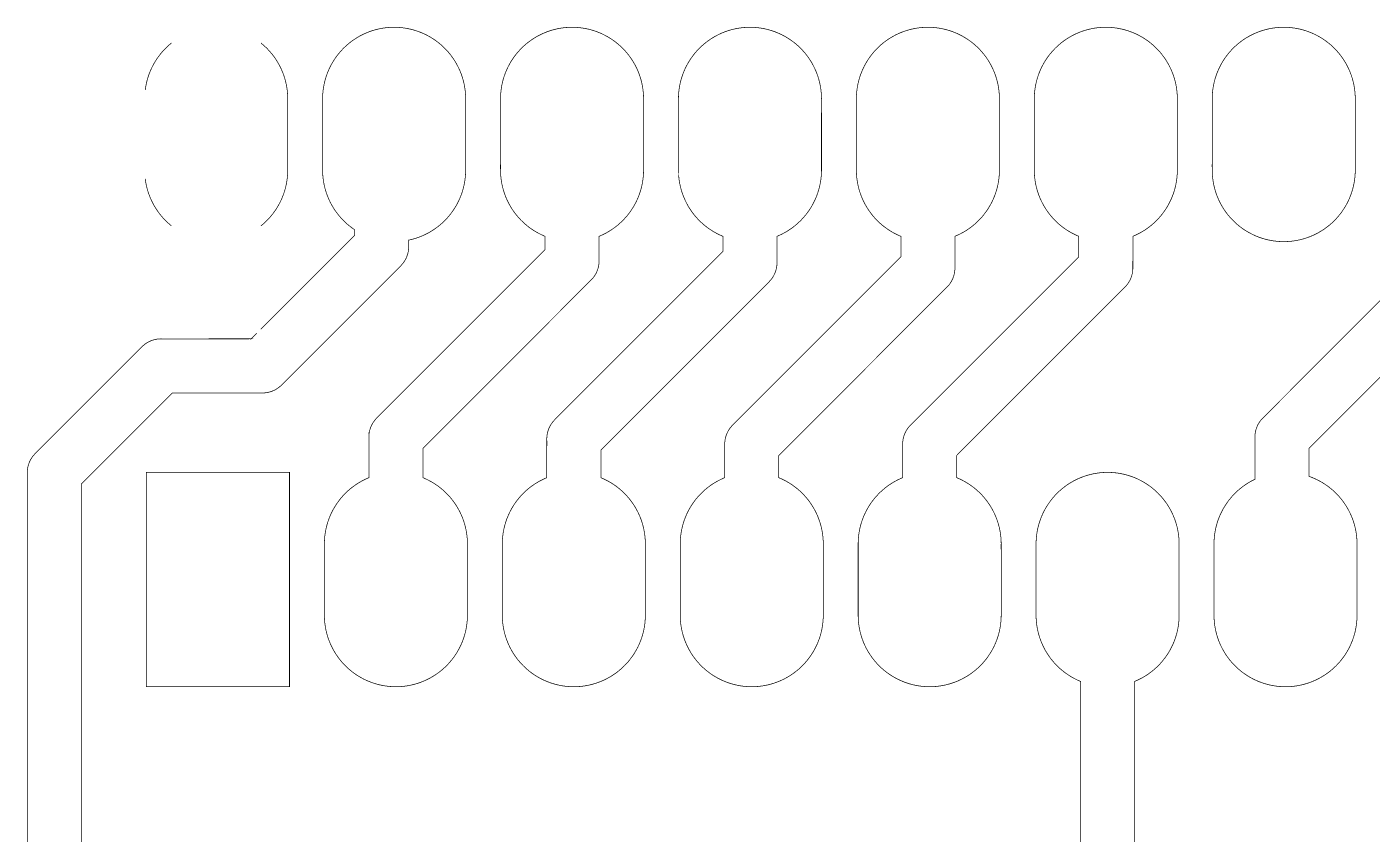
# Model space of a CAD drawing. Extents: x -0.1 to 57.3, y 51 to 102.1.
# Drawn here: x 18.76 to 37.96, y 73.56 to 85.07 of the extents above; entities that cross this region are included whole.
import ezdxf

# ---------------------------------------------------------------- set-up
doc = ezdxf.new("R2010")
doc.units = 0
doc.header["$MEASUREMENT"] = 0

msp = doc.modelspace()

# ---------------------------------------------------------------- linework, layer by layer
at = {"linetype": 'Continuous', "const_width": 0.01}
for points in [[(19.5376, 69.8068), (19.5377, 78.5548), (20.8356, 79.8526), (22.1367, 79.8528), (22.1567, 79.854), (22.1766, 79.8563), (22.1963, 79.8595), (22.2158, 79.8638), (22.2351, 79.8691), (22.2541, 79.8754), (22.2727, 79.8827), (22.291, 79.8909), (22.3088, 79.9), (22.326, 79.9101), (22.3428, 79.921), (22.3589, 79.9328), (22.3745, 79.9454), (22.3893, 79.9588), (22.4073, 79.9771), (22.4058, 79.9751), (24.1074, 81.677), (24.1207, 81.692), (24.1331, 81.7077), (24.1448, 81.7239), (24.1556, 81.7408), (24.1655, 81.7581), (24.1744, 81.776), (24.1825, 81.7943), (24.1896, 81.813), (24.1957, 81.832), (24.2008, 81.8514), (24.2049, 81.8709), (24.208, 81.8907), (24.21, 81.9106), (24.2111, 81.9306), (24.2109, 81.9562), (24.2112, 81.9537), (24.2112, 82.0331), (24.2427, 82.0401), (24.2814, 82.0503), (24.3197, 82.062), (24.3574, 82.0751), (24.3947, 82.0897), (24.4313, 82.1058), (24.4673, 82.1233), (24.5025, 82.1422), (24.537, 82.1624), (24.5707, 82.184), (24.6035, 82.2069), (24.6354, 82.231), (24.6663, 82.2564), (24.6962, 82.283), (24.725, 82.3107), (24.7527, 82.3395), (24.7793, 82.3694), (24.8047, 82.4004), (24.8288, 82.4322), (24.8517, 82.465), (24.8733, 82.4987), (24.8935, 82.5332), (24.9124, 82.5685), (24.9299, 82.6045), (24.946, 82.6411), (24.9606, 82.6783), (24.9737, 82.7161), (24.9854, 82.7544), (24.9955, 82.7931), (25.0041, 82.8321), (25.0112, 82.8715), (25.0167, 82.9111), (25.0207, 82.9509), (25.0231, 82.9908), (25.024, 83.0308), (25.0238, 84.0486), (25.024, 84.0553), (25.0229, 84.0953), (25.0203, 84.1352), (25.0162, 84.1749), (25.0104, 84.2145), (25.0032, 84.2539), (24.9943, 84.2929), (24.984, 84.3315), (24.9722, 84.3697), (24.9589, 84.4074), (24.9441, 84.4446), (24.9278, 84.4812), (24.9102, 84.517), (24.8911, 84.5522), (24.8707, 84.5866), (24.849, 84.6202), (24.826, 84.6529), (24.8017, 84.6847), (24.7761, 84.7155), (24.7494, 84.7452), (24.7216, 84.7739), (24.6926, 84.8015), (24.6626, 84.8279), (24.6316, 84.8532), (24.5996, 84.8772), (24.5667, 84.8999), (24.5329, 84.9213), (24.4983, 84.9414), (24.4629, 84.9601), (24.4269, 84.9775), (24.3902, 84.9933), (24.3529, 85.0078), (24.315, 85.0207), (24.2767, 85.0322), (24.238, 85.0422), (24.1989, 85.0506), (24.1595, 85.0575), (24.1199, 85.0629), (24.08, 85.0667), (24.0401, 85.0689), (24.0001, 85.0696), (23.9601, 85.0687), (23.9202, 85.0662), (23.8804, 85.0622), (23.8408, 85.0566), (23.8014, 85.0495), (23.7624, 85.0408), (23.7237, 85.0307), (23.6855, 85.019), (23.6477, 85.0058), (23.6105, 84.9911), (23.5739, 84.975), (23.5379, 84.9575), (23.5027, 84.9386), (23.4682, 84.9183), (23.4345, 84.8967), (23.4018, 84.8738), (23.3699, 84.8496), (23.339, 84.8242), (23.3091, 84.7976), (23.2803, 84.7699), (23.2526, 84.741), (23.2261, 84.7111), (23.2008, 84.6801), (23.1766, 84.6482), (23.1538, 84.6154), (23.1322, 84.5817), (23.112, 84.5472), (23.0932, 84.5119), (23.0757, 84.4759), (23.0597, 84.4393), (23.0451, 84.402), (23.032, 84.3642), (23.0204, 84.326), (23.0103, 84.2873), (23.0017, 84.2482), (22.9947, 84.2088), (22.9891, 84.1692), (22.9852, 84.1294), (22.9828, 84.0895), (22.982, 84.0495), (22.9822, 83.0326), (22.982, 83.0335), (22.9827, 82.9935), (22.9851, 82.9536), (22.9889, 82.9138), (22.9944, 82.8741), (23.0014, 82.8348), (23.0099, 82.7957), (23.0199, 82.757), (23.0315, 82.7187), (23.0445, 82.6809), (23.059, 82.6436), (23.075, 82.6069), (23.0924, 82.5709), (23.1111, 82.5356), (23.1313, 82.501), (23.1528, 82.4673), (23.1756, 82.4344), (23.1996, 82.4025), (23.2249, 82.3715), (23.2514, 82.3415), (23.2791, 82.3126), (23.3078, 82.2848), (23.3377, 82.2582), (23.3685, 82.2327), (23.4003, 82.2085), (23.4331, 82.1855), (23.4395, 82.1812), (23.4392, 82.1561), (23.4391, 82.1002), (22.1005, 80.7616)], [(25.522, 83.0341), (25.5225, 83.0002), (25.5246, 82.9602), (25.5282, 82.9204), (25.5334, 82.8807), (25.5401, 82.8413), (25.5483, 82.8022), (25.5581, 82.7634), (25.5694, 82.725), (25.5822, 82.6871), (25.5965, 82.6498), (25.6122, 82.613), (25.6294, 82.5768), (25.6479, 82.5414), (25.6678, 82.5067), (25.6891, 82.4729), (25.7117, 82.4398), (25.7355, 82.4077), (25.7606, 82.3766), (25.7869, 82.3464), (25.8144, 82.3174), (25.843, 82.2894), (25.8726, 82.2625), (25.9033, 82.2369), (25.9349, 82.2124), (25.9675, 82.1892), (26.001, 82.1673), (26.0353, 82.1468), (26.0704, 82.1276), (26.1062, 82.1097), (26.1427, 82.0933), (26.157, 82.0873), (26.1569, 81.897), (23.7462, 79.486), (23.7329, 79.471), (23.7205, 79.4553), (23.7088, 79.4391), (23.698, 79.4222), (23.6881, 79.4049), (23.6792, 79.387), (23.6711, 79.3687), (23.664, 79.35), (23.6579, 79.331), (23.6528, 79.3116), (23.6487, 79.2921), (23.6456, 79.2723), (23.6436, 79.2524), (23.6425, 79.2324), (23.6427, 79.2068), (23.6424, 79.2093), (23.6424, 78.6436), (23.6297, 78.6386), (23.5932, 78.6222), (23.5574, 78.6045), (23.5223, 78.5853), (23.4879, 78.5648), (23.4544, 78.543), (23.4218, 78.5199), (23.3901, 78.4955), (23.3594, 78.4699), (23.3297, 78.4431), (23.301, 78.4151), (23.2735, 78.3861), (23.2472, 78.356), (23.222, 78.3249), (23.1981, 78.2928), (23.1755, 78.2598), (23.1542, 78.226), (23.1342, 78.1914), (23.1156, 78.156), (23.0984, 78.1199), (23.0826, 78.0831), (23.0682, 78.0458), (23.0554, 78.0079), (23.044, 77.9695), (23.0342, 77.9308), (23.0258, 77.8917), (23.019, 77.8522), (23.0138, 77.8126), (23.0101, 77.7728), (23.008, 77.7328), (23.0074, 77.6986), (23.0076, 76.6826), (23.0074, 76.6768), (23.0084, 76.6368), (23.011, 76.5969), (23.0151, 76.5572), (23.0208, 76.5176), (23.0281, 76.4782), (23.0368, 76.4392), (23.0471, 76.4005), (23.0589, 76.3623), (23.0722, 76.3246), (23.087, 76.2874), (23.1032, 76.2509), (23.1208, 76.215), (23.1398, 76.1798), (23.1602, 76.1453), (23.1819, 76.1118), (23.2049, 76.079), (23.2292, 76.0472), (23.2547, 76.0164), (23.2814, 75.9866), (23.3092, 75.9579), (23.3381, 75.9303), (23.3681, 75.9038), (23.3991, 75.8786), (23.4311, 75.8545), (23.464, 75.8318), (23.4978, 75.8103), (23.5323, 75.7902), (23.5677, 75.7715), (23.6037, 75.7541), (23.6404, 75.7382), (23.6777, 75.7237), (23.7155, 75.7107), (23.7538, 75.6992), (23.7925, 75.6892), (23.8316, 75.6807), (23.871, 75.6738), (23.9106, 75.6684), (23.9505, 75.6646), (23.9904, 75.6623), (24.0304, 75.6616), (24.0704, 75.6625), (24.1103, 75.6649), (24.1501, 75.6689), (24.1897, 75.6744), (24.2291, 75.6815), (24.2681, 75.6901), (24.3068, 75.7003), (24.3451, 75.712), (24.3828, 75.7251), (24.4201, 75.7397), (24.4567, 75.7558), (24.4927, 75.7733), (24.5279, 75.7922), (24.5624, 75.8124), (24.5961, 75.834), (24.6289, 75.8569), (24.6608, 75.881), (24.6917, 75.9064), (24.7216, 75.933), (24.7504, 75.9607), (24.7781, 75.9895), (24.8047, 76.0194), (24.8301, 76.0504), (24.8542, 76.0822), (24.8771, 76.115), (24.8987, 76.1487), (24.9189, 76.1832), (24.9378, 76.2185), (24.9553, 76.2545), (24.9714, 76.2911), (24.986, 76.3283), (24.9991, 76.3661), (25.0108, 76.4044), (25.0209, 76.4431), (25.0295, 76.4821), (25.0366, 76.5215), (25.0421, 76.5611), (25.0461, 76.6009), (25.0485, 76.6408), (25.0494, 76.6808), (25.0492, 77.6986), (25.0494, 77.7053), (25.0483, 77.7453), (25.0457, 77.7852), (25.0416, 77.8249), (25.0358, 77.8645), (25.0286, 77.9039), (25.0197, 77.9429), (25.0094, 77.9815), (24.9976, 78.0197), (24.9843, 78.0574), (24.9695, 78.0946), (24.9532, 78.1312), (24.9356, 78.167), (24.9165, 78.2022), (24.8961, 78.2366), (24.8744, 78.2702), (24.8514, 78.3029), (24.8271, 78.3347), (24.8015, 78.3655), (24.7748, 78.3952), (24.747, 78.4239), (24.718, 78.4515), (24.688, 78.4779), (24.657, 78.5032), (24.625, 78.5272), (24.5921, 78.5499), (24.5583, 78.5713), (24.5237, 78.5914), (24.4883, 78.6101), (24.4523, 78.6275), (24.4156, 78.6433), (24.4144, 78.6439), (24.4145, 79.0628), (26.8252, 81.4738), (26.8385, 81.4888), (26.8509, 81.5045), (26.8626, 81.5207), (26.8734, 81.5376), (26.8833, 81.5549), (26.8922, 81.5728), (26.9003, 81.5911), (26.9074, 81.6098), (26.9135, 81.6288), (26.9186, 81.6482), (26.9227, 81.6677), (26.9258, 81.6875), (26.9278, 81.7074), (26.9289, 81.7274), (26.9287, 81.753), (26.929, 81.7505), (26.929, 82.0874), (26.9592, 82.1003), (26.9954, 82.1173), (27.0309, 82.1357), (27.0656, 82.1555), (27.0996, 82.1766), (27.1327, 82.1991), (27.1649, 82.2228), (27.1961, 82.2478), (27.2263, 82.274), (27.2555, 82.3013), (27.2836, 82.3298), (27.3106, 82.3594), (27.3364, 82.3899), (27.3609, 82.4215), (27.3842, 82.454), (27.4063, 82.4874), (27.4269, 82.5216), (27.4463, 82.5566), (27.4642, 82.5924), (27.4808, 82.6288), (27.4959, 82.6659), (27.5095, 82.7035), (27.5216, 82.7416), (27.5323, 82.7801), (27.5414, 82.8191), (27.549, 82.8583), (27.5551, 82.8979), (27.5596, 82.9376), (27.5625, 82.9775), (27.5639, 83.0175), (27.564, 83.2326), (27.5638, 84.0486), (27.564, 84.0553), (27.5629, 84.0953), (27.5603, 84.1352), (27.5562, 84.1749), (27.5504, 84.2145), (27.5432, 84.2539), (27.5343, 84.2929), (27.524, 84.3315), (27.5122, 84.3697), (27.4989, 84.4074), (27.4841, 84.4446), (27.4678, 84.4812), (27.4502, 84.517), (27.4311, 84.5522), (27.4107, 84.5866), (27.389, 84.6202), (27.366, 84.6529), (27.3417, 84.6847), (27.3161, 84.7155), (27.2894, 84.7452), (27.2616, 84.7739), (27.2326, 84.8015), (27.2026, 84.8279), (27.1716, 84.8532), (27.1396, 84.8772), (27.1067, 84.8999), (27.0729, 84.9213), (27.0383, 84.9414), (27.0029, 84.9601), (26.9669, 84.9775), (26.9302, 84.9933), (26.8929, 85.0078), (26.855, 85.0207), (26.8167, 85.0322), (26.778, 85.0422), (26.7389, 85.0506), (26.6995, 85.0575), (26.6599, 85.0629), (26.62, 85.0667), (26.5801, 85.0689), (26.5401, 85.0696), (26.5001, 85.0687), (26.4602, 85.0662), (26.4204, 85.0622), (26.3808, 85.0566), (26.3414, 85.0495), (26.3024, 85.0408), (26.2637, 85.0307), (26.2255, 85.019), (26.1877, 85.0058), (26.1505, 84.9911), (26.1139, 84.975), (26.0779, 84.9575), (26.0427, 84.9386), (26.0082, 84.9183), (25.9745, 84.8967), (25.9418, 84.8738), (25.9099, 84.8496), (25.879, 84.8242), (25.8491, 84.7976), (25.8203, 84.7699), (25.7926, 84.741), (25.7661, 84.7111), (25.7408, 84.6801), (25.7166, 84.6482), (25.6938, 84.6154), (25.6722, 84.5817), (25.652, 84.5472), (25.6332, 84.5119), (25.6157, 84.4759), (25.5997, 84.4393), (25.5851, 84.402), (25.572, 84.3642), (25.5604, 84.326), (25.5503, 84.2873), (25.5417, 84.2482), (25.5347, 84.2088), (25.5291, 84.1692), (25.5252, 84.1294), (25.5228, 84.0895), (25.522, 84.0495), (25.5222, 83.0326), (25.522, 83.0341)], [(28.062, 83.0341), (28.0625, 83.0002), (28.0646, 82.9602), (28.0682, 82.9204), (28.0734, 82.8807), (28.0801, 82.8413), (28.0883, 82.8022), (28.0981, 82.7634), (28.1094, 82.725), (28.1222, 82.6871), (28.1365, 82.6498), (28.1522, 82.613), (28.1694, 82.5768), (28.1879, 82.5414), (28.2078, 82.5067), (28.2291, 82.4729), (28.2517, 82.4398), (28.2755, 82.4077), (28.3006, 82.3766), (28.3269, 82.3464), (28.3544, 82.3174), (28.383, 82.2894), (28.4126, 82.2625), (28.4433, 82.2369), (28.4749, 82.2124), (28.5075, 82.1892), (28.541, 82.1673), (28.5753, 82.1468), (28.6104, 82.1276), (28.6462, 82.1097), (28.6827, 82.0933), (28.697, 82.0873), (28.6969, 81.8716), (26.2862, 79.4606), (26.2729, 79.4456), (26.2605, 79.4299), (26.2488, 79.4137), (26.238, 79.3968), (26.2281, 79.3795), (26.2192, 79.3616), (26.2111, 79.3433), (26.204, 79.3246), (26.1979, 79.3056), (26.1928, 79.2862), (26.1887, 79.2667), (26.1856, 79.2469), (26.1836, 79.227), (26.1825, 79.207), (26.1827, 79.1814), (26.1824, 79.1839), (26.1824, 78.6437), (26.1697, 78.6386), (26.1332, 78.6222), (26.0974, 78.6045), (26.0623, 78.5853), (26.0279, 78.5648), (25.9944, 78.543), (25.9618, 78.5199), (25.9301, 78.4955), (25.8994, 78.4699), (25.8697, 78.4431), (25.841, 78.4151), (25.8135, 78.3861), (25.7872, 78.356), (25.762, 78.3249), (25.7381, 78.2928), (25.7155, 78.2598), (25.6942, 78.226), (25.6742, 78.1914), (25.6556, 78.156), (25.6384, 78.1199), (25.6226, 78.0831), (25.6082, 78.0458), (25.5954, 78.0079), (25.584, 77.9695), (25.5742, 77.9308), (25.5658, 77.8917), (25.559, 77.8522), (25.5538, 77.8126), (25.5501, 77.7728), (25.548, 77.7328), (25.5474, 77.6986), (25.5476, 76.6826), (25.5474, 76.6768), (25.5484, 76.6368), (25.551, 76.5969), (25.5551, 76.5572), (25.5608, 76.5176), (25.5681, 76.4782), (25.5768, 76.4392), (25.5871, 76.4005), (25.5989, 76.3623), (25.6122, 76.3246), (25.627, 76.2874), (25.6432, 76.2509), (25.6608, 76.215), (25.6798, 76.1798), (25.7002, 76.1453), (25.7219, 76.1118), (25.7449, 76.079), (25.7692, 76.0472), (25.7947, 76.0164), (25.8214, 75.9866), (25.8492, 75.9579), (25.8781, 75.9303), (25.9081, 75.9038), (25.9391, 75.8786), (25.9711, 75.8545), (26.004, 75.8318), (26.0378, 75.8103), (26.0723, 75.7902), (26.1077, 75.7715), (26.1437, 75.7541), (26.1804, 75.7382), (26.2177, 75.7237), (26.2555, 75.7107), (26.2938, 75.6992), (26.3325, 75.6892), (26.3716, 75.6807), (26.411, 75.6738), (26.4506, 75.6684), (26.4905, 75.6646), (26.5304, 75.6623), (26.5704, 75.6616), (26.6104, 75.6625), (26.6503, 75.6649), (26.6901, 75.6689), (26.7297, 75.6744), (26.7691, 75.6815), (26.8081, 75.6901), (26.8468, 75.7003), (26.8851, 75.712), (26.9228, 75.7251), (26.9601, 75.7397), (26.9967, 75.7558), (27.0327, 75.7733), (27.0679, 75.7922), (27.1024, 75.8124), (27.1361, 75.834), (27.1689, 75.8569), (27.2008, 75.881), (27.2317, 75.9064), (27.2616, 75.933), (27.2904, 75.9607), (27.3181, 75.9895), (27.3447, 76.0194), (27.3701, 76.0504), (27.3942, 76.0822), (27.4171, 76.115), (27.4387, 76.1487), (27.4589, 76.1832), (27.4778, 76.2185), (27.4953, 76.2545), (27.5114, 76.2911), (27.526, 76.3283), (27.5391, 76.3661), (27.5508, 76.4044), (27.5609, 76.4431), (27.5695, 76.4821), (27.5766, 76.5215), (27.5821, 76.5611), (27.5861, 76.6009), (27.5885, 76.6408), (27.5894, 76.6808), (27.5892, 77.6986), (27.5894, 77.7053), (27.5883, 77.7453), (27.5857, 77.7852), (27.5816, 77.8249), (27.5758, 77.8645), (27.5686, 77.9039), (27.5597, 77.9429), (27.5494, 77.9815), (27.5376, 78.0197), (27.5243, 78.0574), (27.5095, 78.0946), (27.4932, 78.1312), (27.4756, 78.167), (27.4565, 78.2022), (27.4361, 78.2366), (27.4144, 78.2702), (27.3914, 78.3029), (27.3671, 78.3347), (27.3415, 78.3655), (27.3148, 78.3952), (27.287, 78.4239), (27.258, 78.4515), (27.228, 78.4779), (27.197, 78.5032), (27.165, 78.5272), (27.1321, 78.5499), (27.0983, 78.5713), (27.0637, 78.5914), (27.0283, 78.6101), (26.9923, 78.6275), (26.9556, 78.6433), (26.9544, 78.6439), (26.9545, 79.0374), (29.3652, 81.4484), (29.3785, 81.4634), (29.3909, 81.4791), (29.4026, 81.4953), (29.4134, 81.5122), (29.4233, 81.5295), (29.4322, 81.5474), (29.4403, 81.5657), (29.4474, 81.5844), (29.4535, 81.6034), (29.4586, 81.6228), (29.4627, 81.6423), (29.4658, 81.6621), (29.4678, 81.682), (29.4689, 81.702), (29.4687, 81.7276), (29.469, 81.7251), (29.469, 82.0874), (29.4992, 82.1003), (29.5354, 82.1173), (29.5709, 82.1357), (29.6056, 82.1555), (29.6396, 82.1766), (29.6727, 82.1991), (29.7049, 82.2228), (29.7361, 82.2478), (29.7663, 82.274), (29.7955, 82.3013), (29.8236, 82.3298), (29.8506, 82.3594), (29.8764, 82.3899), (29.9009, 82.4215), (29.9242, 82.454), (29.9463, 82.4874), (29.9669, 82.5216), (29.9863, 82.5566), (30.0042, 82.5924), (30.0208, 82.6288), (30.0359, 82.6659), (30.0495, 82.7035), (30.0616, 82.7416), (30.0723, 82.7801), (30.0814, 82.8191), (30.089, 82.8583), (30.0951, 82.8979), (30.0996, 82.9376), (30.1025, 82.9775), (30.1039, 83.0175), (30.104, 83.2326), (30.1038, 84.0486), (30.104, 84.0553), (30.1029, 84.0953), (30.1003, 84.1352), (30.0962, 84.1749), (30.0904, 84.2145), (30.0832, 84.2539), (30.0743, 84.2929), (30.064, 84.3315), (30.0522, 84.3697), (30.0389, 84.4074), (30.0241, 84.4446), (30.0078, 84.4812), (29.9902, 84.517), (29.9711, 84.5522), (29.9507, 84.5866), (29.929, 84.6202), (29.906, 84.6529), (29.8817, 84.6847), (29.8561, 84.7155), (29.8294, 84.7452), (29.8016, 84.7739), (29.7726, 84.8015), (29.7426, 84.8279), (29.7116, 84.8532), (29.6796, 84.8772), (29.6467, 84.8999), (29.6129, 84.9213), (29.5783, 84.9414), (29.5429, 84.9601), (29.5069, 84.9775), (29.4702, 84.9933), (29.4329, 85.0078), (29.395, 85.0207), (29.3567, 85.0322), (29.318, 85.0422), (29.2789, 85.0506), (29.2395, 85.0575), (29.1999, 85.0629), (29.16, 85.0667), (29.1201, 85.0689), (29.0801, 85.0696), (29.0401, 85.0687), (29.0002, 85.0662), (28.9604, 85.0622), (28.9208, 85.0566), (28.8814, 85.0495), (28.8424, 85.0408), (28.8037, 85.0307), (28.7655, 85.019), (28.7277, 85.0058), (28.6905, 84.9911), (28.6539, 84.975), (28.6179, 84.9575), (28.5827, 84.9386), (28.5482, 84.9183), (28.5145, 84.8967), (28.4818, 84.8738), (28.4499, 84.8496), (28.419, 84.8242), (28.3891, 84.7976), (28.3603, 84.7699), (28.3326, 84.741), (28.3061, 84.7111), (28.2808, 84.6801), (28.2566, 84.6482), (28.2338, 84.6154), (28.2122, 84.5817), (28.192, 84.5472), (28.1732, 84.5119), (28.1557, 84.4759), (28.1397, 84.4393), (28.1251, 84.402), (28.112, 84.3642), (28.1004, 84.326), (28.0903, 84.2873), (28.0817, 84.2482), (28.0747, 84.2088), (28.0691, 84.1692), (28.0652, 84.1294), (28.0628, 84.0895), (28.062, 84.0495), (28.0622, 83.0326), (28.062, 83.0341)], [(30.602, 83.0341), (30.6025, 83.0002), (30.6046, 82.9602), (30.6082, 82.9204), (30.6134, 82.8807), (30.6201, 82.8413), (30.6283, 82.8022), (30.6381, 82.7634), (30.6494, 82.725), (30.6622, 82.6871), (30.6765, 82.6498), (30.6922, 82.613), (30.7094, 82.5768), (30.7279, 82.5414), (30.7478, 82.5067), (30.7691, 82.4729), (30.7917, 82.4398), (30.8155, 82.4077), (30.8406, 82.3766), (30.8669, 82.3464), (30.8944, 82.3174), (30.923, 82.2894), (30.9526, 82.2625), (30.9833, 82.2369), (31.0149, 82.2124), (31.0475, 82.1892), (31.081, 82.1673), (31.1153, 82.1468), (31.1504, 82.1276), (31.1862, 82.1097), (31.2227, 82.0933), (31.237, 82.0873), (31.2369, 81.7954), (28.8262, 79.3844), (28.8129, 79.3694), (28.8005, 79.3537), (28.7888, 79.3375), (28.778, 79.3206), (28.7681, 79.3033), (28.7592, 79.2854), (28.7511, 79.2671), (28.744, 79.2484), (28.7379, 79.2294), (28.7328, 79.21), (28.7287, 79.1905), (28.7256, 79.1707), (28.7236, 79.1508), (28.7225, 79.1308), (28.7227, 79.1052), (28.7224, 79.1077), (28.7224, 78.6437), (28.7036, 78.6359), (28.6672, 78.6194), (28.6315, 78.6014), (28.5965, 78.582), (28.5623, 78.5613), (28.5289, 78.5392), (28.4964, 78.5159), (28.4649, 78.4913), (28.4343, 78.4655), (28.4048, 78.4385), (28.3764, 78.4104), (28.3491, 78.3811), (28.3229, 78.3509), (28.298, 78.3196), (28.2743, 78.2874), (28.2519, 78.2543), (28.2307, 78.2203), (28.211, 78.1855), (28.1926, 78.15), (28.1756, 78.1138), (28.1601, 78.0769), (28.146, 78.0395), (28.1334, 78.0015), (28.1223, 77.9631), (28.1127, 77.9243), (28.1046, 77.8851), (28.098, 77.8457), (28.0931, 77.806), (28.0896, 77.7661), (28.0878, 77.7262), (28.0874, 77.6853), (28.0876, 76.6826), (28.0874, 76.6768), (28.0884, 76.6368), (28.091, 76.5969), (28.0951, 76.5572), (28.1008, 76.5176), (28.1081, 76.4782), (28.1168, 76.4392), (28.1271, 76.4005), (28.1389, 76.3623), (28.1522, 76.3246), (28.167, 76.2874), (28.1832, 76.2509), (28.2008, 76.215), (28.2198, 76.1798), (28.2402, 76.1453), (28.2619, 76.1118), (28.2849, 76.079), (28.3092, 76.0472), (28.3347, 76.0164), (28.3614, 75.9866), (28.3892, 75.9579), (28.4181, 75.9303), (28.4481, 75.9038), (28.4791, 75.8786), (28.5111, 75.8545), (28.544, 75.8318), (28.5778, 75.8103), (28.6123, 75.7902), (28.6477, 75.7715), (28.6837, 75.7541), (28.7204, 75.7382), (28.7577, 75.7237), (28.7955, 75.7107), (28.8338, 75.6992), (28.8725, 75.6892), (28.9116, 75.6807), (28.951, 75.6738), (28.9906, 75.6684), (29.0305, 75.6646), (29.0704, 75.6623), (29.1104, 75.6616), (29.1504, 75.6625), (29.1903, 75.6649), (29.2301, 75.6689), (29.2697, 75.6744), (29.3091, 75.6815), (29.3481, 75.6901), (29.3868, 75.7003), (29.4251, 75.712), (29.4628, 75.7251), (29.5001, 75.7397), (29.5367, 75.7558), (29.5727, 75.7733), (29.6079, 75.7922), (29.6424, 75.8124), (29.6761, 75.834), (29.7089, 75.8569), (29.7408, 75.881), (29.7717, 75.9064), (29.8016, 75.933), (29.8304, 75.9607), (29.8581, 75.9895), (29.8847, 76.0194), (29.9101, 76.0504), (29.9342, 76.0822), (29.9571, 76.115), (29.9787, 76.1487), (29.9989, 76.1832), (30.0178, 76.2185), (30.0353, 76.2545), (30.0514, 76.2911), (30.066, 76.3283), (30.0791, 76.3661), (30.0908, 76.4044), (30.1009, 76.4431), (30.1095, 76.4821), (30.1166, 76.5215), (30.1221, 76.5611), (30.1261, 76.6009), (30.1285, 76.6408), (30.1294, 76.6808), (30.1292, 77.6986), (30.1294, 77.7053), (30.1283, 77.7453), (30.1257, 77.7852), (30.1216, 77.8249), (30.1158, 77.8645), (30.1086, 77.9039), (30.0997, 77.9429), (30.0894, 77.9815), (30.0776, 78.0197), (30.0643, 78.0574), (30.0495, 78.0946), (30.0332, 78.1312), (30.0156, 78.167), (29.9965, 78.2022), (29.9761, 78.2366), (29.9544, 78.2702), (29.9314, 78.3029), (29.9071, 78.3347), (29.8815, 78.3655), (29.8548, 78.3952), (29.827, 78.4239), (29.798, 78.4515), (29.768, 78.4779), (29.737, 78.5032), (29.705, 78.5272), (29.6721, 78.5499), (29.6383, 78.5713), (29.6037, 78.5914), (29.5683, 78.6101), (29.5323, 78.6275), (29.4956, 78.6433), (29.4944, 78.6439), (29.4945, 78.9612), (31.9052, 81.3722), (31.9185, 81.3872), (31.9309, 81.4029), (31.9426, 81.4191), (31.9534, 81.436), (31.9633, 81.4533), (31.9722, 81.4712), (31.9803, 81.4895), (31.9874, 81.5082), (31.9935, 81.5272), (31.9986, 81.5466), (32.0027, 81.5661), (32.0058, 81.5859), (32.0078, 81.6058), (32.0089, 81.6258), (32.0087, 81.6514), (32.009, 81.6489), (32.009, 82.0875), (32.0392, 82.1003), (32.0754, 82.1173), (32.1109, 82.1357), (32.1456, 82.1555), (32.1796, 82.1766), (32.2127, 82.1991), (32.2449, 82.2228), (32.2761, 82.2478), (32.3063, 82.274), (32.3355, 82.3013), (32.3636, 82.3298), (32.3906, 82.3594), (32.4164, 82.3899), (32.4409, 82.4215), (32.4642, 82.454), (32.4863, 82.4874), (32.5069, 82.5216), (32.5263, 82.5566), (32.5442, 82.5924), (32.5608, 82.6288), (32.5759, 82.6659), (32.5895, 82.7035), (32.6016, 82.7416), (32.6123, 82.7801), (32.6214, 82.8191), (32.629, 82.8583), (32.6351, 82.8979), (32.6396, 82.9376), (32.6425, 82.9775), (32.6439, 83.0175), (32.644, 83.2326), (32.6438, 84.0486), (32.644, 84.0553), (32.6429, 84.0953), (32.6403, 84.1352), (32.6362, 84.1749), (32.6304, 84.2145), (32.6232, 84.2539), (32.6143, 84.2929), (32.604, 84.3315), (32.5922, 84.3697), (32.5789, 84.4074), (32.5641, 84.4446), (32.5478, 84.4812), (32.5302, 84.517), (32.5111, 84.5522), (32.4907, 84.5866), (32.469, 84.6202), (32.446, 84.6529), (32.4217, 84.6847), (32.3961, 84.7155), (32.3694, 84.7452), (32.3416, 84.7739), (32.3126, 84.8015), (32.2826, 84.8279), (32.2516, 84.8532), (32.2196, 84.8772), (32.1867, 84.8999), (32.1529, 84.9213), (32.1183, 84.9414), (32.0829, 84.9601), (32.0469, 84.9775), (32.0102, 84.9933), (31.9729, 85.0078), (31.935, 85.0207), (31.8967, 85.0322), (31.858, 85.0422), (31.8189, 85.0506), (31.7795, 85.0575), (31.7399, 85.0629), (31.7, 85.0667), (31.6601, 85.0689), (31.6201, 85.0696), (31.5801, 85.0687), (31.5402, 85.0662), (31.5004, 85.0622), (31.4608, 85.0566), (31.4214, 85.0495), (31.3824, 85.0408), (31.3437, 85.0307), (31.3055, 85.019), (31.2677, 85.0058), (31.2305, 84.9911), (31.1939, 84.975), (31.1579, 84.9575), (31.1227, 84.9386), (31.0882, 84.9183), (31.0545, 84.8967), (31.0218, 84.8738), (30.9899, 84.8496), (30.959, 84.8242), (30.9291, 84.7976), (30.9003, 84.7699), (30.8726, 84.741), (30.8461, 84.7111), (30.8208, 84.6801), (30.7966, 84.6482), (30.7738, 84.6154), (30.7522, 84.5817), (30.732, 84.5472), (30.7132, 84.5119), (30.6957, 84.4759), (30.6797, 84.4393), (30.6651, 84.402), (30.652, 84.3642), (30.6404, 84.326), (30.6303, 84.2873), (30.6217, 84.2482), (30.6147, 84.2088), (30.6091, 84.1692), (30.6052, 84.1294), (30.6028, 84.0895), (30.602, 84.0495), (30.6022, 83.0326), (30.602, 83.0341)], [(33.142, 83.0341), (33.1425, 83.0002), (33.1446, 82.9602), (33.1482, 82.9204), (33.1534, 82.8807), (33.1601, 82.8413), (33.1683, 82.8022), (33.1781, 82.7634), (33.1894, 82.725), (33.2022, 82.6871), (33.2165, 82.6498), (33.2322, 82.613), (33.2494, 82.5768), (33.2679, 82.5414), (33.2878, 82.5067), (33.3091, 82.4729), (33.3317, 82.4398), (33.3555, 82.4077), (33.3806, 82.3766), (33.4069, 82.3464), (33.4344, 82.3174), (33.463, 82.2894), (33.4926, 82.2625), (33.5233, 82.2369), (33.5549, 82.2124), (33.5875, 82.1892), (33.621, 82.1673), (33.6553, 82.1468), (33.6904, 82.1276), (33.7262, 82.1097), (33.7627, 82.0933), (33.777, 82.0873), (33.7769, 81.7954), (31.3662, 79.3844), (31.3529, 79.3694), (31.3405, 79.3537), (31.3288, 79.3375), (31.318, 79.3206), (31.3081, 79.3033), (31.2992, 79.2854), (31.2911, 79.2671), (31.284, 79.2484), (31.2779, 79.2294), (31.2728, 79.21), (31.2687, 79.1905), (31.2656, 79.1707), (31.2636, 79.1508), (31.2625, 79.1308), (31.2627, 79.1052), (31.2624, 79.1077), (31.2624, 78.6437), (31.2436, 78.6359), (31.2072, 78.6194), (31.1715, 78.6014), (31.1365, 78.582), (31.1023, 78.5613), (31.0689, 78.5392), (31.0364, 78.5159), (31.0049, 78.4913), (30.9743, 78.4655), (30.9448, 78.4385), (30.9164, 78.4104), (30.8891, 78.3811), (30.8629, 78.3509), (30.838, 78.3196), (30.8143, 78.2874), (30.7919, 78.2543), (30.7707, 78.2203), (30.751, 78.1855), (30.7326, 78.15), (30.7156, 78.1138), (30.7001, 78.0769), (30.686, 78.0395), (30.6734, 78.0015), (30.6623, 77.9631), (30.6527, 77.9243), (30.6446, 77.8851), (30.638, 77.8457), (30.6331, 77.806), (30.6296, 77.7661), (30.6278, 77.7262), (30.6274, 77.6853), (30.6276, 76.6826), (30.6274, 76.6768), (30.6284, 76.6368), (30.631, 76.5969), (30.6351, 76.5572), (30.6408, 76.5176), (30.6481, 76.4782), (30.6568, 76.4392), (30.6671, 76.4005), (30.6789, 76.3623), (30.6922, 76.3246), (30.707, 76.2874), (30.7232, 76.2509), (30.7408, 76.215), (30.7598, 76.1798), (30.7802, 76.1453), (30.8019, 76.1118), (30.8249, 76.079), (30.8492, 76.0472), (30.8747, 76.0164), (30.9014, 75.9866), (30.9292, 75.9579), (30.9581, 75.9303), (30.9881, 75.9038), (31.0191, 75.8786), (31.0511, 75.8545), (31.084, 75.8318), (31.1178, 75.8103), (31.1523, 75.7902), (31.1877, 75.7715), (31.2237, 75.7541), (31.2604, 75.7382), (31.2977, 75.7237), (31.3355, 75.7107), (31.3738, 75.6992), (31.4125, 75.6892), (31.4516, 75.6807), (31.491, 75.6738), (31.5306, 75.6684), (31.5705, 75.6646), (31.6104, 75.6623), (31.6504, 75.6616), (31.6904, 75.6625), (31.7303, 75.6649), (31.7701, 75.6689), (31.8097, 75.6744), (31.8491, 75.6815), (31.8881, 75.6901), (31.9268, 75.7003), (31.9651, 75.712), (32.0028, 75.7251), (32.0401, 75.7397), (32.0767, 75.7558), (32.1127, 75.7733), (32.1479, 75.7922), (32.1824, 75.8124), (32.2161, 75.834), (32.2489, 75.8569), (32.2808, 75.881), (32.3117, 75.9064), (32.3416, 75.933), (32.3704, 75.9607), (32.3981, 75.9895), (32.4247, 76.0194), (32.4501, 76.0504), (32.4742, 76.0822), (32.4971, 76.115), (32.5187, 76.1487), (32.5389, 76.1832), (32.5578, 76.2185), (32.5753, 76.2545), (32.5914, 76.2911), (32.606, 76.3283), (32.6191, 76.3661), (32.6308, 76.4044), (32.6409, 76.4431), (32.6495, 76.4821), (32.6566, 76.5215), (32.6621, 76.5611), (32.6661, 76.6009), (32.6685, 76.6408), (32.6694, 76.6808), (32.6692, 77.6986), (32.6694, 77.7053), (32.6683, 77.7453), (32.6657, 77.7852), (32.6616, 77.8249), (32.6558, 77.8645), (32.6486, 77.9039), (32.6397, 77.9429), (32.6294, 77.9815), (32.6176, 78.0197), (32.6043, 78.0574), (32.5895, 78.0946), (32.5732, 78.1312), (32.5556, 78.167), (32.5365, 78.2022), (32.5161, 78.2366), (32.4944, 78.2702), (32.4714, 78.3029), (32.4471, 78.3347), (32.4215, 78.3655), (32.3948, 78.3952), (32.367, 78.4239), (32.338, 78.4515), (32.308, 78.4779), (32.277, 78.5032), (32.245, 78.5272), (32.2121, 78.5499), (32.1783, 78.5713), (32.1437, 78.5914), (32.1083, 78.6101), (32.0723, 78.6275), (32.0356, 78.6433), (32.0344, 78.6439), (32.0345, 78.9612), (34.4452, 81.3722), (34.4585, 81.3872), (34.4709, 81.4029), (34.4826, 81.4191), (34.4934, 81.436), (34.5033, 81.4533), (34.5122, 81.4712), (34.5203, 81.4895), (34.5274, 81.5082), (34.5335, 81.5272), (34.5386, 81.5466), (34.5427, 81.5661), (34.5458, 81.5859), (34.5478, 81.6058), (34.5489, 81.6258), (34.5487, 81.6514), (34.549, 81.6489), (34.549, 82.0875), (34.5792, 82.1003), (34.6154, 82.1173), (34.6509, 82.1357), (34.6856, 82.1555), (34.7196, 82.1766), (34.7527, 82.1991), (34.7849, 82.2228), (34.8161, 82.2478), (34.8463, 82.274), (34.8755, 82.3013), (34.9036, 82.3298), (34.9306, 82.3594), (34.9564, 82.3899), (34.9809, 82.4215), (35.0042, 82.454), (35.0263, 82.4874), (35.0469, 82.5216), (35.0663, 82.5566), (35.0842, 82.5924), (35.1008, 82.6288), (35.1159, 82.6659), (35.1295, 82.7035), (35.1416, 82.7416), (35.1523, 82.7801), (35.1614, 82.8191), (35.169, 82.8583), (35.1751, 82.8979), (35.1796, 82.9376), (35.1825, 82.9775), (35.1839, 83.0175), (35.184, 83.2326), (35.1838, 84.0486), (35.184, 84.0553), (35.1829, 84.0953), (35.1803, 84.1352), (35.1762, 84.1749), (35.1704, 84.2145), (35.1632, 84.2539), (35.1543, 84.2929), (35.144, 84.3315), (35.1322, 84.3697), (35.1189, 84.4074), (35.1041, 84.4446), (35.0878, 84.4812), (35.0702, 84.517), (35.0511, 84.5522), (35.0307, 84.5866), (35.009, 84.6202), (34.986, 84.6529), (34.9617, 84.6847), (34.9361, 84.7155), (34.9094, 84.7452), (34.8816, 84.7739), (34.8526, 84.8015), (34.8226, 84.8279), (34.7916, 84.8532), (34.7596, 84.8772), (34.7267, 84.8999), (34.6929, 84.9213), (34.6583, 84.9414), (34.6229, 84.9601), (34.5869, 84.9775), (34.5502, 84.9933), (34.5129, 85.0078), (34.475, 85.0207), (34.4367, 85.0322), (34.398, 85.0422), (34.3589, 85.0506), (34.3195, 85.0575), (34.2799, 85.0629), (34.24, 85.0667), (34.2001, 85.0689), (34.1601, 85.0696), (34.1201, 85.0687), (34.0802, 85.0662), (34.0404, 85.0622), (34.0008, 85.0566), (33.9614, 85.0495), (33.9224, 85.0408), (33.8837, 85.0307), (33.8455, 85.019), (33.8077, 85.0058), (33.7705, 84.9911), (33.7339, 84.975), (33.6979, 84.9575), (33.6627, 84.9386), (33.6282, 84.9183), (33.5945, 84.8967), (33.5618, 84.8738), (33.5299, 84.8496), (33.499, 84.8242), (33.4691, 84.7976), (33.4403, 84.7699), (33.4126, 84.741), (33.3861, 84.7111), (33.3608, 84.6801), (33.3366, 84.6482), (33.3138, 84.6154), (33.2922, 84.5817), (33.272, 84.5472), (33.2532, 84.5119), (33.2357, 84.4759), (33.2197, 84.4393), (33.2051, 84.402), (33.192, 84.3642), (33.1804, 84.326), (33.1703, 84.2873), (33.1617, 84.2482), (33.1547, 84.2088), (33.1491, 84.1692), (33.1452, 84.1294), (33.1428, 84.0895), (33.142, 84.0495), (33.1422, 83.0326), (33.142, 83.0341)], [(35.682, 83.0341), (35.6825, 83.0002), (35.6846, 82.9602), (35.6882, 82.9204), (35.6934, 82.8807), (35.7001, 82.8413), (35.7083, 82.8022), (35.7181, 82.7634), (35.7294, 82.725), (35.7422, 82.6871), (35.7565, 82.6498), (35.7722, 82.613), (35.7894, 82.5768), (35.8079, 82.5414), (35.8278, 82.5067), (35.8491, 82.4729), (35.8717, 82.4398), (35.8955, 82.4077), (35.9206, 82.3766), (35.9469, 82.3464), (35.9744, 82.3174), (36.003, 82.2894), (36.0326, 82.2625), (36.0633, 82.2369), (36.0949, 82.2124), (36.1275, 82.1892), (36.161, 82.1673), (36.1953, 82.1468), (36.2304, 82.1276), (36.2662, 82.1097), (36.3027, 82.0933), (36.3398, 82.0784), (36.3774, 82.0649), (36.4156, 82.0529), (36.4542, 82.0424), (36.4932, 82.0334), (36.5325, 82.0259), (36.572, 82.02), (36.6118, 82.0157), (36.6517, 82.0129), (36.6917, 82.0117), (36.7316, 82.012), (36.7716, 82.0139), (36.8114, 82.0174), (36.8511, 82.0224), (36.8906, 82.029), (36.9297, 82.0371), (36.9686, 82.0467), (37.007, 82.0579), (37.0449, 82.0706), (37.0823, 82.0847), (37.1192, 82.1003), (37.1554, 82.1173), (37.1909, 82.1357), (37.2256, 82.1555), (37.2596, 82.1766), (37.2927, 82.1991), (37.3249, 82.2228), (37.3561, 82.2478), (37.3863, 82.274), (37.4155, 82.3013), (37.4436, 82.3298), (37.4706, 82.3594), (37.4964, 82.3899), (37.5209, 82.4215), (37.5442, 82.454), (37.5663, 82.4874), (37.5869, 82.5216), (37.6063, 82.5566), (37.6242, 82.5924), (37.6408, 82.6288), (37.6559, 82.6659), (37.6695, 82.7035), (37.6816, 82.7416), (37.6923, 82.7801), (37.7014, 82.8191), (37.709, 82.8583), (37.7151, 82.8979), (37.7196, 82.9376), (37.7225, 82.9775), (37.7239, 83.0175), (37.724, 83.2326), (37.7238, 84.0486), (37.724, 84.0553), (37.7229, 84.0953), (37.7203, 84.1352), (37.7162, 84.1749), (37.7104, 84.2145), (37.7032, 84.2539), (37.6943, 84.2929), (37.684, 84.3315), (37.6722, 84.3697), (37.6589, 84.4074), (37.6441, 84.4446), (37.6278, 84.4812), (37.6102, 84.517), (37.5911, 84.5522), (37.5707, 84.5866), (37.549, 84.6202), (37.526, 84.6529), (37.5017, 84.6847), (37.4761, 84.7155), (37.4494, 84.7452), (37.4216, 84.7739), (37.3926, 84.8015), (37.3626, 84.8279), (37.3316, 84.8532), (37.2996, 84.8772), (37.2667, 84.8999), (37.2329, 84.9213), (37.1983, 84.9414), (37.1629, 84.9601), (37.1269, 84.9775), (37.0902, 84.9933), (37.0529, 85.0078), (37.015, 85.0207), (36.9767, 85.0322), (36.938, 85.0422), (36.8989, 85.0506), (36.8595, 85.0575), (36.8199, 85.0629), (36.78, 85.0667), (36.7401, 85.0689), (36.7001, 85.0696), (36.6601, 85.0687), (36.6202, 85.0662), (36.5804, 85.0622), (36.5408, 85.0566), (36.5014, 85.0495), (36.4624, 85.0408), (36.4237, 85.0307), (36.3855, 85.019), (36.3477, 85.0058), (36.3105, 84.9911), (36.2739, 84.975), (36.2379, 84.9575), (36.2027, 84.9386), (36.1682, 84.9183), (36.1345, 84.8967), (36.1018, 84.8738), (36.0699, 84.8496), (36.039, 84.8242), (36.0091, 84.7976), (35.9803, 84.7699), (35.9526, 84.741), (35.9261, 84.7111), (35.9008, 84.6801), (35.8766, 84.6482), (35.8538, 84.6154), (35.8322, 84.5817), (35.812, 84.5472), (35.7932, 84.5119), (35.7757, 84.4759), (35.7597, 84.4393), (35.7451, 84.402), (35.732, 84.3642), (35.7204, 84.326), (35.7103, 84.2873), (35.7017, 84.2482), (35.6947, 84.2088), (35.6891, 84.1692), (35.6852, 84.1294), (35.6828, 84.0895), (35.682, 84.0495), (35.6822, 83.0326), (35.682, 83.0341)], [(20.8247, 84.8455), (20.794, 84.8199), (20.7643, 84.7931), (20.7356, 84.7651), (20.7081, 84.7361), (20.6818, 84.706), (20.6566, 84.6749), (20.6327, 84.6428), (20.6101, 84.6098), (20.5888, 84.576), (20.5688, 84.5414), (20.5502, 84.506), (20.533, 84.4699), (20.5172, 84.4331), (20.5028, 84.3958), (20.49, 84.3579), (20.4786, 84.3195), (20.4688, 84.2808), (20.4604, 84.2417), (20.4536, 84.2022), (20.45, 84.176)], [(22.1006, 82.2352), (22.1314, 82.2608), (22.1611, 82.2875), (22.1897, 82.3154), (22.2173, 82.3445), (22.2436, 82.3745), (22.2688, 82.4056), (22.2927, 82.4376), (22.3154, 82.4706), (22.3368, 82.5044), (22.3568, 82.539), (22.3754, 82.5744), (22.3927, 82.6105), (22.4085, 82.6473), (22.4229, 82.6846), (22.4358, 82.7224), (22.4472, 82.7608), (22.457, 82.7995), (22.4654, 82.8387), (22.4722, 82.8781), (22.4775, 82.9177), (22.4812, 82.9575), (22.4834, 82.9975), (22.484, 83.0326), (22.4838, 84.0486), (22.484, 84.0553), (22.4829, 84.0953), (22.4803, 84.1352), (22.4762, 84.1749), (22.4704, 84.2145), (22.4632, 84.2539), (22.4543, 84.2929), (22.444, 84.3315), (22.4322, 84.3697), (22.4189, 84.4074), (22.4041, 84.4446), (22.3878, 84.4812), (22.3702, 84.517), (22.3511, 84.5522), (22.3307, 84.5866), (22.309, 84.6202), (22.286, 84.6529), (22.2617, 84.6847), (22.2361, 84.7155), (22.2094, 84.7452), (22.1816, 84.7739), (22.1526, 84.8015), (22.1226, 84.8279), (22.1022, 84.8448)], [(20.4497, 82.9072), (20.4554, 82.8676), (20.4627, 82.8282), (20.4714, 82.7892), (20.4817, 82.7505), (20.4935, 82.7123), (20.5068, 82.6746), (20.5216, 82.6374), (20.5378, 82.6009), (20.5554, 82.565), (20.5744, 82.5298), (20.5948, 82.4953), (20.6165, 82.4618), (20.6395, 82.429), (20.6638, 82.3972), (20.6893, 82.3664), (20.716, 82.3366), (20.7438, 82.3079), (20.7727, 82.2803), (20.8027, 82.2538), (20.8231, 82.237)], [(24.0866, 81.6564), (24.1008, 81.6702), (24.1145, 81.6848), (24.1273, 81.7002), (24.1394, 81.7161), (24.1506, 81.7327), (24.1609, 81.7498), (24.1703, 81.7675), (24.1788, 81.7856), (24.1863, 81.8041), (24.1929, 81.823), (24.1985, 81.8422), (24.2031, 81.8616), (24.2067, 81.8813), (24.2092, 81.9011), (24.2107, 81.9211), (24.2112, 81.9471), (24.2112, 81.9537)], [(26.8044, 81.4532), (26.8186, 81.467), (26.8323, 81.4816), (26.8451, 81.497), (26.8572, 81.5129), (26.8684, 81.5295), (26.8787, 81.5466), (26.8881, 81.5643), (26.8966, 81.5824), (26.9041, 81.6009), (26.9107, 81.6198), (26.9163, 81.639), (26.9209, 81.6584), (26.9245, 81.6781), (26.927, 81.6979), (26.9285, 81.7179), (26.929, 81.7439), (26.929, 81.7505)], [(29.3444, 81.4278), (29.3586, 81.4416), (29.3723, 81.4562), (29.3851, 81.4716), (29.3972, 81.4875), (29.4084, 81.5041), (29.4187, 81.5212), (29.4281, 81.5389), (29.4366, 81.557), (29.4441, 81.5755), (29.4507, 81.5944), (29.4563, 81.6136), (29.4609, 81.633), (29.4645, 81.6527), (29.467, 81.6725), (29.4685, 81.6925), (29.469, 81.7185), (29.469, 81.7251)], [(31.8844, 81.3516), (31.8986, 81.3654), (31.9123, 81.38), (31.9251, 81.3954), (31.9372, 81.4113), (31.9484, 81.4279), (31.9587, 81.445), (31.9681, 81.4627), (31.9766, 81.4808), (31.9841, 81.4993), (31.9907, 81.5182), (31.9963, 81.5374), (32.0009, 81.5568), (32.0045, 81.5765), (32.007, 81.5963), (32.0085, 81.6163), (32.009, 81.6423), (32.009, 81.6489)], [(34.4244, 81.3516), (34.4386, 81.3654), (34.4523, 81.38), (34.4651, 81.3954), (34.4772, 81.4113), (34.4884, 81.4279), (34.4987, 81.445), (34.5081, 81.4627), (34.5166, 81.4808), (34.5241, 81.4993), (34.5307, 81.5182), (34.5363, 81.5374), (34.5409, 81.5568), (34.5445, 81.5765), (34.547, 81.5963), (34.5485, 81.6163), (34.549, 81.6423), (34.549, 81.6489)], [(38.2981, 81.389), (36.3954, 79.486), (36.3821, 79.471), (36.3697, 79.4553), (36.358, 79.4391), (36.3472, 79.4222), (36.3373, 79.4049), (36.3284, 79.387), (36.3203, 79.3687), (36.3132, 79.35), (36.3071, 79.331), (36.302, 79.3116), (36.2979, 79.2921), (36.2948, 79.2723), (36.2928, 79.2524), (36.2917, 79.2324), (36.2919, 79.2068), (36.2916, 79.2093), (36.2919, 78.6216), (36.2574, 78.6045), (36.2223, 78.5853), (36.1879, 78.5648), (36.1544, 78.543), (36.1218, 78.5199), (36.0901, 78.4955), (36.0594, 78.4699), (36.0297, 78.4431), (36.001, 78.4151), (35.9735, 78.3861), (35.9472, 78.356), (35.922, 78.3249), (35.8981, 78.2928), (35.8755, 78.2598), (35.8542, 78.226), (35.8342, 78.1914), (35.8156, 78.156), (35.7984, 78.1199), (35.7826, 78.0831), (35.7682, 78.0458), (35.7554, 78.0079), (35.744, 77.9695), (35.7342, 77.9308), (35.7258, 77.8917), (35.719, 77.8522), (35.7138, 77.8126), (35.7101, 77.7728), (35.708, 77.7328), (35.7074, 77.6986), (35.7076, 76.6826), (35.7074, 76.6835), (35.7081, 76.6435), (35.7105, 76.6036), (35.7143, 76.5638), (35.7198, 76.5241), (35.7268, 76.4848), (35.7353, 76.4457), (35.7453, 76.407), (35.7569, 76.3687), (35.7699, 76.3309), (35.7844, 76.2936), (35.8004, 76.2569), (35.8178, 76.2209), (35.8365, 76.1856), (35.8567, 76.151), (35.8782, 76.1173), (35.901, 76.0844), (35.925, 76.0525), (35.9503, 76.0215), (35.9768, 75.9915), (36.0045, 75.9626), (36.0332, 75.9348), (36.0631, 75.9082), (36.0939, 75.8827), (36.1257, 75.8585), (36.1585, 75.8355), (36.1921, 75.8138), (36.2265, 75.7935), (36.2617, 75.7745), (36.2976, 75.7569), (36.3342, 75.7408), (36.3714, 75.726), (36.4092, 75.7128), (36.4474, 75.701), (36.4861, 75.6908), (36.5251, 75.682), (36.5644, 75.6749), (36.604, 75.6692), (36.6438, 75.6651), (36.6837, 75.6626), (36.7237, 75.6616), (36.7637, 75.6622), (36.8036, 75.6644), (36.8435, 75.6681), (36.8831, 75.6734), (36.9225, 75.6802), (36.9616, 75.6886), (37.0004, 75.6985), (37.0387, 75.7099), (37.0766, 75.7228), (37.1139, 75.7372), (37.1506, 75.753), (37.1867, 75.7703), (37.2221, 75.7889), (37.2567, 75.8089), (37.2906, 75.8303), (37.3235, 75.853), (37.3555, 75.8769), (37.3866, 75.9021), (37.4167, 75.9285), (37.4457, 75.956), (37.4736, 75.9847), (37.5004, 76.0144), (37.5259, 76.0451), (37.5503, 76.0769), (37.5734, 76.1095), (37.5952, 76.1431), (37.6157, 76.1774), (37.6348, 76.2126), (37.6525, 76.2484), (37.6688, 76.2849), (37.6836, 76.3221), (37.697, 76.3598), (37.7089, 76.398), (37.7193, 76.4366), (37.7282, 76.4756), (37.7355, 76.5149), (37.7413, 76.5545), (37.7456, 76.5942), (37.7482, 76.6342), (37.7494, 76.6741), (37.7494, 77.6986), (37.7492, 77.7186), (37.7476, 77.7586), (37.7445, 77.7984), (37.7398, 77.8382), (37.7336, 77.8777), (37.7258, 77.9169), (37.7165, 77.9558), (37.7056, 77.9943), (37.6933, 78.0324), (37.6795, 78.0699), (37.6642, 78.1069), (37.6475, 78.1432), (37.6294, 78.1789), (37.6099, 78.2138), (37.589, 78.2479), (37.5669, 78.2812), (37.5434, 78.3136), (37.5187, 78.345), (37.4928, 78.3755), (37.4657, 78.4049), (37.4374, 78.4332), (37.4081, 78.4605), (37.3778, 78.4865), (37.3464, 78.5113), (37.3141, 78.5349), (37.2809, 78.5572), (37.2468, 78.5782), (37.212, 78.5978), (37.1764, 78.6161), (37.1401, 78.6329), (37.1032, 78.6483), (37.0657, 78.6623), (37.0632, 78.6632), (37.0636, 78.6747), (37.0637, 79.0628), (38.9664, 80.9658)], [(22.0438, 80.7048), (21.9632, 80.6243), (21.964, 80.6246), (20.6623, 80.6244), (20.6423, 80.6232), (20.6224, 80.6209), (20.6027, 80.6177), (20.5832, 80.6134), (20.5639, 80.6081), (20.5449, 80.6018), (20.5263, 80.5945), (20.508, 80.5863), (20.4902, 80.5772), (20.473, 80.5671), (20.4562, 80.5562), (20.4401, 80.5444), (20.4245, 80.5318), (20.4097, 80.5184), (20.3917, 80.5001)], [(20.6915, 80.6243), (20.6718, 80.6246), (20.6518, 80.6239), (20.6319, 80.6221), (20.612, 80.6193), (20.5924, 80.6155), (20.573, 80.6107), (20.5539, 80.6049), (20.5351, 80.5981), (20.5166, 80.5903), (20.4986, 80.5816), (20.4811, 80.572), (20.4641, 80.5615), (20.4477, 80.5501), (20.4318, 80.5379), (20.4167, 80.5249), (20.3979, 80.5068), (18.8694, 78.978), (18.8561, 78.963), (18.8437, 78.9473), (18.832, 78.9311), (18.8212, 78.9142), (18.8113, 78.8969), (18.8024, 78.879), (18.7943, 78.8607), (18.7872, 78.842), (18.7811, 78.823), (18.776, 78.8036), (18.7719, 78.7841), (18.7688, 78.7643), (18.7668, 78.7444), (18.7657, 78.7244), (18.7659, 78.6988)], [(22.1075, 79.8529), (22.1272, 79.8526), (22.1472, 79.8533), (22.1671, 79.8551), (22.187, 79.8579), (22.2066, 79.8617), (22.226, 79.8665), (22.2451, 79.8723), (22.2639, 79.8791), (22.2824, 79.8869), (22.3004, 79.8956), (22.3179, 79.9052), (22.3349, 79.9157), (22.3513, 79.9271), (22.3672, 79.9393), (22.3823, 79.9523), (22.4011, 79.9704), (22.4058, 79.9751)], [(23.767, 79.5066), (23.7528, 79.4928), (23.7391, 79.4782), (23.7263, 79.4628), (23.7142, 79.4469), (23.703, 79.4303), (23.6927, 79.4132), (23.6833, 79.3955), (23.6748, 79.3774), (23.6673, 79.3589), (23.6607, 79.34), (23.6551, 79.3208), (23.6505, 79.3014), (23.6469, 79.2817), (23.6444, 79.2619), (23.6429, 79.2419), (23.6424, 79.2159), (23.6424, 79.2093)], [(36.4162, 79.5066), (36.402, 79.4928), (36.3883, 79.4782), (36.3755, 79.4628), (36.3634, 79.4469), (36.3522, 79.4303), (36.3419, 79.4132), (36.3325, 79.3955), (36.324, 79.3774), (36.3165, 79.3589), (36.3099, 79.34), (36.3043, 79.3208), (36.2997, 79.3014), (36.2961, 79.2817), (36.2936, 79.2619), (36.2921, 79.2419), (36.2916, 79.2159), (36.2916, 79.2093)], [(26.307, 79.4812), (26.2928, 79.4674), (26.2791, 79.4528), (26.2663, 79.4374), (26.2542, 79.4215), (26.243, 79.4049), (26.2327, 79.3878), (26.2233, 79.3701), (26.2148, 79.352), (26.2073, 79.3335), (26.2007, 79.3146), (26.1951, 79.2954), (26.1905, 79.276), (26.1869, 79.2563), (26.1844, 79.2365), (26.1829, 79.2165), (26.1824, 79.1905), (26.1824, 79.1839)], [(28.847, 79.405), (28.8328, 79.3912), (28.8191, 79.3766), (28.8063, 79.3612), (28.7942, 79.3453), (28.783, 79.3287), (28.7727, 79.3116), (28.7633, 79.2939), (28.7548, 79.2758), (28.7473, 79.2573), (28.7407, 79.2384), (28.7351, 79.2192), (28.7305, 79.1998), (28.7269, 79.1801), (28.7244, 79.1603), (28.7229, 79.1403), (28.7224, 79.1143), (28.7224, 79.1077)], [(31.387, 79.405), (31.3728, 79.3912), (31.3591, 79.3766), (31.3463, 79.3612), (31.3342, 79.3453), (31.323, 79.3287), (31.3127, 79.3116), (31.3033, 79.2939), (31.2948, 79.2758), (31.2873, 79.2573), (31.2807, 79.2384), (31.2751, 79.2192), (31.2705, 79.1998), (31.2669, 79.1801), (31.2644, 79.1603), (31.2629, 79.1403), (31.2624, 79.1143), (31.2624, 79.1077)], [(18.8902, 78.9986), (18.876, 78.9848), (18.8623, 78.9702), (18.8495, 78.9548), (18.8374, 78.9389), (18.8262, 78.9223), (18.8159, 78.9052), (18.8065, 78.8875), (18.798, 78.8694), (18.7905, 78.8509), (18.7839, 78.832), (18.7783, 78.8128), (18.7737, 78.7934), (18.7701, 78.7737), (18.7676, 78.7539), (18.7661, 78.7339), (18.7656, 78.7079), (18.7658, 69.6335)], [(20.4741, 75.6616), (22.5094, 75.6616), (22.5094, 78.7196), (20.4674, 78.7196), (20.4674, 75.6616), (20.4741, 75.6616)], [(34.5744, 73.2669), (34.5744, 75.7376), (34.5985, 75.7476), (34.6348, 75.7643), (34.6704, 75.7825), (34.7053, 75.8021), (34.7394, 75.823), (34.7726, 75.8453), (34.805, 75.8688), (34.8364, 75.8936), (34.8668, 75.9195), (34.8961, 75.9467), (34.9244, 75.975), (34.9516, 76.0044), (34.9776, 76.0348), (35.0023, 76.0662), (35.0258, 76.0985), (35.0481, 76.1318), (35.069, 76.1659), (35.0886, 76.2008), (35.1067, 76.2364), (35.1235, 76.2727), (35.1388, 76.3096), (35.1527, 76.3471), (35.1651, 76.3852), (35.176, 76.4237), (35.1854, 76.4625), (35.1933, 76.5018), (35.1996, 76.5413), (35.2043, 76.581), (35.2075, 76.6208), (35.2092, 76.6608), (35.2094, 76.7226), (35.2092, 77.6986), (35.2094, 77.7053), (35.2083, 77.7453), (35.2057, 77.7852), (35.2016, 77.8249), (35.1958, 77.8645), (35.1886, 77.9039), (35.1797, 77.9429), (35.1694, 77.9815), (35.1576, 78.0197), (35.1443, 78.0574), (35.1295, 78.0946), (35.1132, 78.1312), (35.0956, 78.167), (35.0765, 78.2022), (35.0561, 78.2366), (35.0344, 78.2702), (35.0114, 78.3029), (34.9871, 78.3347), (34.9615, 78.3655), (34.9348, 78.3952), (34.907, 78.4239), (34.878, 78.4515), (34.848, 78.4779), (34.817, 78.5032), (34.785, 78.5272), (34.7521, 78.5499), (34.7183, 78.5713), (34.6837, 78.5914), (34.6483, 78.6101), (34.6123, 78.6275), (34.5756, 78.6433), (34.5383, 78.6578), (34.5004, 78.6707), (34.4621, 78.6822), (34.4234, 78.6922), (34.3843, 78.7006), (34.3449, 78.7075), (34.3053, 78.7129), (34.2654, 78.7167), (34.2255, 78.7189), (34.1855, 78.7196), (34.1455, 78.7187), (34.1056, 78.7162), (34.0658, 78.7122), (34.0262, 78.7066), (33.9868, 78.6995), (33.9478, 78.6908), (33.9091, 78.6807), (33.8709, 78.669), (33.8331, 78.6558), (33.7959, 78.6411), (33.7593, 78.625), (33.7233, 78.6075), (33.6881, 78.5886), (33.6536, 78.5683), (33.6199, 78.5467), (33.5872, 78.5238), (33.5553, 78.4996), (33.5244, 78.4742), (33.4945, 78.4476), (33.4657, 78.4199), (33.438, 78.391), (33.4115, 78.3611), (33.3862, 78.3301), (33.362, 78.2982), (33.3392, 78.2654), (33.3176, 78.2317), (33.2974, 78.1972), (33.2786, 78.1619), (33.2611, 78.1259), (33.2451, 78.0893), (33.2305, 78.052), (33.2174, 78.0142), (33.2058, 77.976), (33.1957, 77.9373), (33.1871, 77.8982), (33.1801, 77.8588), (33.1745, 77.8192), (33.1706, 77.7794), (33.1682, 77.7395), (33.1674, 77.6995), (33.1676, 76.6826), (33.1674, 76.6768), (33.1684, 76.6368), (33.171, 76.5969), (33.1751, 76.5572), (33.1808, 76.5176), (33.1881, 76.4782), (33.1968, 76.4392), (33.2071, 76.4005), (33.2189, 76.3623), (33.2322, 76.3246), (33.247, 76.2874), (33.2632, 76.2509), (33.2808, 76.215), (33.2998, 76.1798), (33.3202, 76.1453), (33.3419, 76.1118), (33.3649, 76.079), (33.3892, 76.0472), (33.4147, 76.0164), (33.4414, 75.9866), (33.4692, 75.9579), (33.4981, 75.9303), (33.5281, 75.9038), (33.5591, 75.8786), (33.5911, 75.8545), (33.624, 75.8318), (33.6578, 75.8103), (33.6923, 75.7902), (33.7277, 75.7715), (33.7637, 75.7541), (33.8004, 75.7382), (33.8024, 75.7373), (33.8023, 73.4134)]]:
    msp.add_lwpolyline(points, dxfattribs=at)

doc.saveas('drawing.dxf')
